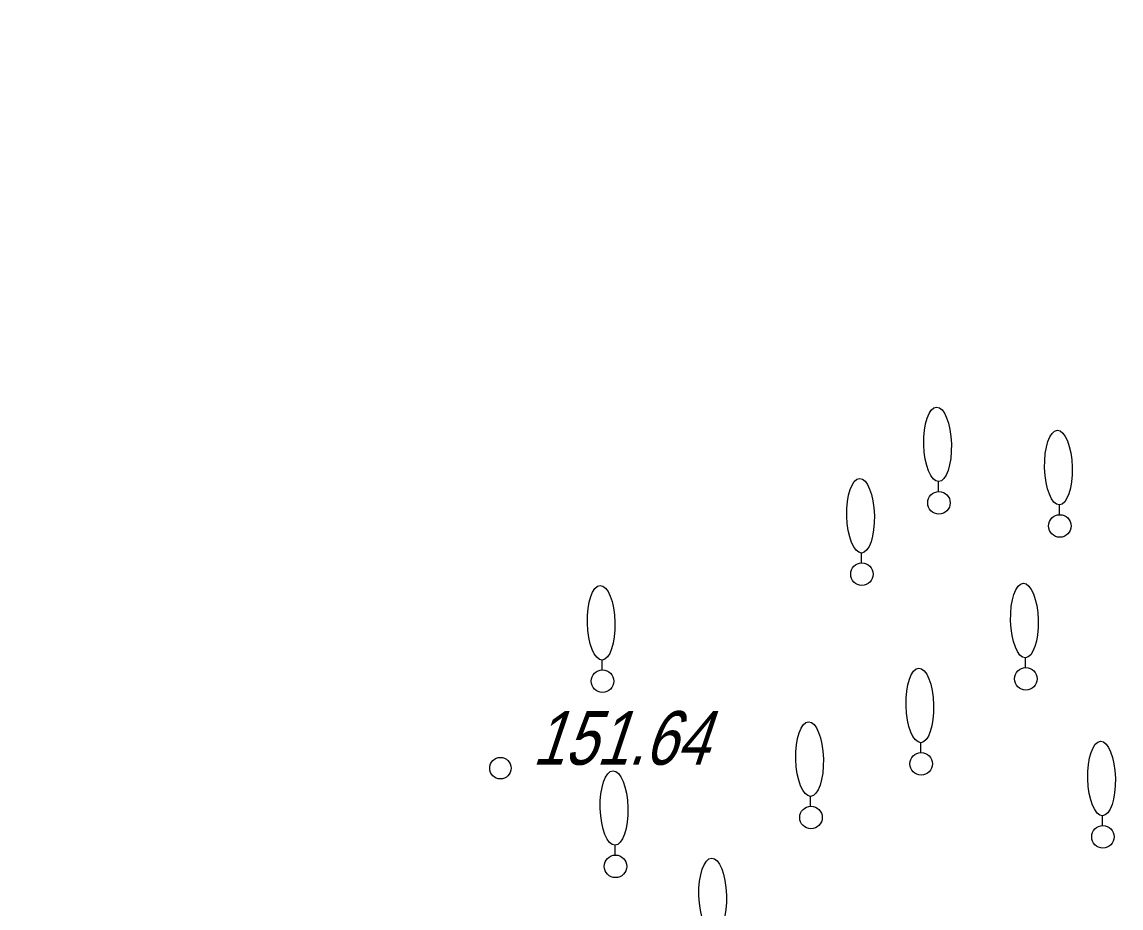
# Model space of a CAD drawing. Header units: metres. Extents: x 382 to 851, y 14083 to 14440.
# Drawn here: x 750 to 770.49, y 14385.14 to 14401.65 of the extents above; entities that cross this region are included whole.
import ezdxf

# ---------------------------------------------------------------- set-up
doc = ezdxf.new("R2010")
doc.units = ezdxf.units.M
doc.header["$MEASUREMENT"] = 0
for name, color, linetype, lineweight in [('Бортовой камень', 7, 'Continuous', 25), ('Горизонтали', 7, 'Continuous', 25), ('Граница улицы', 7, 'Continuous', 25), ('ЛЭП', 7, 'Continuous', 25), ('Отдельно стоящее дерево', 7, 'Continuous', 25)]:
    doc.layers.add(name, color=color, linetype=linetype, lineweight=lineweight)
doc.styles.add('Style-RUSSIAN_1251 I 0.32289', font='RUSSIAN_1251.shx', dxfattribs={"oblique": 18.5})

# ---------------------------------------------------------------- blocks, each defined once
blk = doc.blocks.new('DEREVO_425')
at = {"layer": 'Отдельно стоящее дерево', "color": 251, "linetype": 'Continuous', "lineweight": 9, "flags": 128}
blk.add_lwpolyline([(-0.007, 0.21), (-0.007, 0.393)], dxfattribs=at)
at = {"layer": 'Отдельно стоящее дерево', "color": 251, "linetype": 'Continuous', "lineweight": 9}
blk.add_arc((0, 0), 0.21, 0, 359.99999, dxfattribs=at)
blk.add_ellipse((-0.0255, 1.088), major_axis=(-0.0185, 0.695), ratio=0.3698286, dxfattribs=at)
blk = doc.blocks.new('DEREVO_434')
at = {"layer": 'Отдельно стоящее дерево', "color": 251, "linetype": 'Continuous', "lineweight": 9, "flags": 128}
blk.add_lwpolyline([(-0.007, 0.21), (-0.007, 0.393)], dxfattribs=at)
at = {"layer": 'Отдельно стоящее дерево', "color": 251, "linetype": 'Continuous', "lineweight": 9}
blk.add_arc((0, 0), 0.21, 0, 360, dxfattribs=at)
blk.add_ellipse((-0.026, 1.088), major_axis=(-0.019, 0.695), ratio=0.369829, dxfattribs=at)
blk = doc.blocks.new('DEREVO_437')
at = {"layer": 'Отдельно стоящее дерево', "color": 251, "linetype": 'Continuous', "lineweight": 9, "flags": 128}
blk.add_lwpolyline([(-0.007, 0.21), (-0.007, 0.393)], dxfattribs=at)
at = {"layer": 'Отдельно стоящее дерево', "color": 251, "linetype": 'Continuous', "lineweight": 9}
blk.add_arc((0, 0), 0.21, 0, 359.99999, dxfattribs=at)
blk.add_ellipse((-0.0255, 1.088), major_axis=(-0.0185, 0.695), ratio=0.3698286, dxfattribs=at)
blk = doc.blocks.new('DEREVO_438')
at = {"layer": 'Отдельно стоящее дерево', "color": 251, "linetype": 'Continuous', "lineweight": 9, "flags": 128}
blk.add_lwpolyline([(-0.007, 0.21), (-0.007, 0.393)], dxfattribs=at)
at = {"layer": 'Отдельно стоящее дерево', "color": 251, "linetype": 'Continuous', "lineweight": 9}
blk.add_arc((0, 0), 0.21, 0, 359.99999, dxfattribs=at)
blk.add_ellipse((-0.0255, 1.088), major_axis=(-0.0185, 0.695), ratio=0.3698286, dxfattribs=at)
blk = doc.blocks.new('DEREVO_439')
at = {"layer": 'Отдельно стоящее дерево', "color": 251, "linetype": 'Continuous', "lineweight": 9, "flags": 128}
blk.add_lwpolyline([(-0.007, 0.21), (-0.007, 0.393)], dxfattribs=at)
at = {"layer": 'Отдельно стоящее дерево', "color": 251, "linetype": 'Continuous', "lineweight": 9}
blk.add_arc((0, 0), 0.21, 0, 359.99999, dxfattribs=at)
blk.add_ellipse((-0.0255, 1.088), major_axis=(-0.0185, 0.695), ratio=0.3698286, dxfattribs=at)
blk = doc.blocks.new('DEREVO_440')
at = {"layer": 'Отдельно стоящее дерево', "color": 251, "linetype": 'Continuous', "lineweight": 9, "flags": 128}
blk.add_lwpolyline([(-0.007, 0.21), (-0.007, 0.393)], dxfattribs=at)
at = {"layer": 'Отдельно стоящее дерево', "color": 251, "linetype": 'Continuous', "lineweight": 9}
blk.add_arc((0, 0), 0.21, 0, 359.99999, dxfattribs=at)
blk.add_ellipse((-0.0255, 1.088), major_axis=(-0.0185, 0.695), ratio=0.3698286, dxfattribs=at)
blk = doc.blocks.new('DEREVO_441')
at = {"layer": 'Отдельно стоящее дерево', "color": 251, "linetype": 'Continuous', "lineweight": 9, "flags": 128}
blk.add_lwpolyline([(-0.007, 0.21), (-0.007, 0.393)], dxfattribs=at)
at = {"layer": 'Отдельно стоящее дерево', "color": 251, "linetype": 'Continuous', "lineweight": 9}
blk.add_arc((0, 0), 0.21, 0, 359.99999, dxfattribs=at)
blk.add_ellipse((-0.0255, 1.088), major_axis=(-0.0185, 0.695), ratio=0.3698286, dxfattribs=at)
blk = doc.blocks.new('DEREVO_442')
at = {"layer": 'Отдельно стоящее дерево', "color": 251, "linetype": 'Continuous', "lineweight": 9, "flags": 128}
blk.add_lwpolyline([(-0.007, 0.21), (-0.007, 0.393)], dxfattribs=at)
at = {"layer": 'Отдельно стоящее дерево', "color": 251, "linetype": 'Continuous', "lineweight": 9}
blk.add_arc((0, 0), 0.21, 0, 359.99999, dxfattribs=at)
blk.add_ellipse((-0.0255, 1.088), major_axis=(-0.0185, 0.695), ratio=0.3698286, dxfattribs=at)
blk = doc.blocks.new('DEREVO_443')
at = {"layer": 'Отдельно стоящее дерево', "color": 251, "linetype": 'Continuous', "lineweight": 9, "flags": 128}
blk.add_lwpolyline([(-0.007, 0.21), (-0.007, 0.393)], dxfattribs=at)
at = {"layer": 'Отдельно стоящее дерево', "color": 251, "linetype": 'Continuous', "lineweight": 9}
blk.add_arc((0, 0), 0.21, 0, 360, dxfattribs=at)
blk.add_ellipse((-0.026, 1.088), major_axis=(-0.019, 0.695), ratio=0.369829, dxfattribs=at)
blk = doc.blocks.new('DEREVO_445')
at = {"layer": 'Отдельно стоящее дерево', "color": 251, "linetype": 'Continuous', "lineweight": 9, "flags": 128}
blk.add_lwpolyline([(-0.007, 0.21), (-0.007, 0.393)], dxfattribs=at)
at = {"layer": 'Отдельно стоящее дерево', "color": 251, "linetype": 'Continuous', "lineweight": 9}
blk.add_arc((0, 0), 0.21, 0, 359.99999, dxfattribs=at)
blk.add_ellipse((-0.0255, 1.088), major_axis=(-0.0185, 0.695), ratio=0.3698286, dxfattribs=at)
blk = doc.blocks.new('msdElementTypeLine_50')
at = {"layer": 'ЛЭП', "color": 251, "linetype": 'Continuous', "lineweight": 9}
for p, q in [((21.289, 17.2), (23.235, 18.77)), ((2.08, 1.704), (0.134, 0.134))]:
    blk.add_line(p, q, dxfattribs=at)
at = {"layer": 'ЛЭП', "color": 251, "linetype": 'Continuous', "lineweight": 9, "flags": 128}
for points in [[(21.593, 17.618), (21.289, 17.2), (21.763, 17.411)], [(1.776, 1.286), (2.08, 1.704), (1.606, 1.493)]]:
    blk.add_lwpolyline(points, dxfattribs=at)
blk = doc.blocks.new('PIKET_431')
at = {"layer": 'Горизонтали', "color": 251, "linetype": 'Continuous', "lineweight": 9}
blk.add_arc((0, 0), 0.2, 0, 360, dxfattribs=at)
blk = doc.blocks.new('msdElementTypeLineString_166')
at = {"layer": 'Граница улицы', "color": 251, "linetype": 'Continuous', "lineweight": 9}
for p, q in [((21.953, 36.328), (22.15, 36.034)), ((24.125, 32.419), (24.43, 31.78)), ((24.646, 31.329), (24.952, 30.69)), ((25.167, 30.239), (25.473, 29.6)), ((25.688, 29.149), (25.994, 28.511)), ((26.21, 28.06), (26.515, 27.421)), ((26.731, 26.97), (27.036, 26.331)), ((27.252, 25.88), (27.557, 25.241)), ((27.773, 24.79), (28.079, 24.152)), ((28.294, 23.7), (28.6, 23.062)), ((28.707, 22.636), (28.153, 22.196)), ((27.761, 21.885), (27.206, 21.445)), ((26.815, 21.134), (26.26, 20.694)), ((25.868, 20.383), (25.314, 19.943)), ((24.922, 19.633), (24.367, 19.193)), ((23.976, 18.882), (23.421, 18.442)), ((23.029, 18.131), (22.475, 17.691)), ((22.083, 17.381), (21.528, 16.941)), ((21.137, 16.63), (20.582, 16.19)), ((20.19, 15.879), (19.636, 15.439)), ((19.244, 15.128), (18.689, 14.688)), ((18.298, 14.378), (17.743, 13.938)), ((17.351, 13.627), (16.797, 13.187)), ((15.485, 12.149), (14.928, 11.712)), ((14.534, 11.403), (13.977, 10.967)), ((13.584, 10.658), (13.027, 10.222)), ((12.633, 9.913), (12.076, 9.476)), ((11.682, 9.168), (11.125, 8.731)), ((10.732, 8.423), (10.174, 7.986)), ((9.781, 7.677), (9.224, 7.241)), ((8.83, 6.932), (8.273, 6.495)), ((7.879, 6.187), (7.322, 5.75)), ((6.929, 5.442), (6.372, 5.005)), ((5.978, 4.697), (5.421, 4.26)), ((4.077, 3.206), (3.519, 2.769)), ((2.177, 1.713), (1.621, 1.275)), ((1.228, 0.966), (0.671, 0.529)), ((0.278, 0.22), (0, 0.001))]:
    blk.add_line(p, q, dxfattribs=at)
at = {"layer": 'Граница улицы', "color": 251, "linetype": 'Continuous', "lineweight": 9, "flags": 128}
for points in [[(22.429, 35.619), (22.5, 35.514), (22.784, 35.007)], [(23.028, 34.57), (23.028, 34.57), (23.366, 33.949)], [(23.596, 33.504), (23.769, 33.163), (23.909, 32.87)], [(16.442, 13.183), (16.197, 13.499), (15.96, 13.303)], [(15.574, 12.985), (15.54, 12.957), (15.927, 12.495), (15.879, 12.457)], [(5.027, 3.951), (4.566, 3.59), (4.47, 3.515)], [(3.126, 2.461), (2.843, 2.237), (2.57, 2.022)]]:
    blk.add_lwpolyline(points, dxfattribs=at)
blk = doc.blocks.new('msdElementTypeLineString_167')
at = {"layer": 'Бортовой камень', "color": 251, "linetype": 'Continuous', "lineweight": 9}
for p, q in [((29.191, 22.96), (28.904, 22.729)), ((28.511, 22.419), (27.929, 21.965)), ((27.535, 21.657), (26.954, 21.203)), ((26.56, 20.895), (25.978, 20.441)), ((25.584, 20.133), (25.003, 19.679)), ((24.609, 19.371), (24.027, 18.916)), ((23.633, 18.609), (23.052, 18.154)), ((22.658, 17.846), (22.076, 17.392)), ((21.682, 17.084), (21.1, 16.63)), ((20.706, 16.322), (20.125, 15.868)), ((19.731, 15.56), (19.149, 15.106)), ((18.755, 14.798), (18.174, 14.344)), ((17.78, 14.036), (17.198, 13.582)), ((16.804, 13.274), (16.223, 12.82)), ((15.83, 12.51), (15.252, 12.052)), ((14.86, 11.741), (14.281, 11.284)), ((13.889, 10.973), (13.31, 10.515)), ((12.918, 10.205), (12.339, 9.747)), ((11.947, 9.437), (11.368, 8.979)), ((10.976, 8.669), (10.398, 8.211)), ((10.005, 7.901), (9.427, 7.443)), ((9.035, 7.133), (8.456, 6.675)), ((8.064, 6.365), (7.485, 5.907)), ((7.093, 5.596), (6.514, 5.139)), ((6.122, 4.828), (5.543, 4.37)), ((5.151, 4.06), (4.573, 3.602)), ((3.21, 2.524), (2.629, 2.068)), ((2.236, 1.759), (1.656, 1.303)), ((1.263, 0.994), (0.683, 0.538)), ((0.29, 0.229), (0, 0))]:
    blk.add_line(p, q, dxfattribs=at)
at = {"layer": 'Бортовой камень', "color": 251, "linetype": 'Continuous', "lineweight": 9, "flags": 128}
blk.add_lwpolyline([(4.181, 3.292), (3.668, 2.886), (3.602, 2.834)], dxfattribs=at)

msp = doc.modelspace()

# ---------------------------------------------------------------- block references
at = {"layer": 'Бортовой камень', "color": 251, "linetype": 'Continuous', "lineweight": 9}
msp.add_blockref('msdElementTypeLineString_167', (750, 14364.431), dxfattribs=at)
at = {"layer": 'Горизонтали', "color": 251, "linetype": 'Continuous', "lineweight": 9}
msp.add_blockref('PIKET_431', (758.919, 14387.742), dxfattribs=at)
at = {"layer": 'Граница улицы', "color": 251, "linetype": 'Continuous', "lineweight": 9}
msp.add_blockref('msdElementTypeLineString_166', (750, 14365.321), dxfattribs=at)
at = {"layer": 'ЛЭП', "color": 251, "linetype": 'Continuous', "lineweight": 9}
msp.add_blockref('msdElementTypeLine_50', (753.494, 14368.211), dxfattribs=at)
at = {"layer": 'Отдельно стоящее дерево', "color": 251, "linetype": 'Continuous', "lineweight": 9}
for name, p in [('DEREVO_442', (767.095, 14392.689)), ('DEREVO_443', (769.348, 14392.256)), ('DEREVO_441', (765.659, 14391.359)), ('DEREVO_434', (760.824, 14389.364)), ('DEREVO_445', (768.713, 14389.406)), ('DEREVO_440', (766.764, 14387.824)), ('DEREVO_439', (764.709, 14386.824)), ('DEREVO_425', (770.152, 14386.461)), ('DEREVO_437', (761.063, 14385.912)), ('DEREVO_438', (762.902, 14384.282))]:
    msp.add_blockref(name, p, dxfattribs=at)

# ---------------------------------------------------------------- texts
at = {"layer": 'Горизонтали', "color": 251, "linetype": 'Continuous', "lineweight": 9, "style": 'Style-RUSSIAN_1251 I 0.32289', "oblique": 18.5, "width": 0.8}
msp.add_text('151.64', height=1, dxfattribs=at).set_placement((759.51, 14387.806))
at = {"layer": 'Граница улицы', "color": 251, "linetype": 'Continuous', "lineweight": 9, "style": 'Style-RUSSIAN_1251 I 0.32289', "oblique": 18.5}
msp.add_text('УЛИЦА    САЛЬВАДОРА    АЛЬЕНДЕ', height=1.5, rotation=37.1845, dxfattribs=at).set_placement((764.528, 14369.757))

doc.saveas('drawing.dxf')
